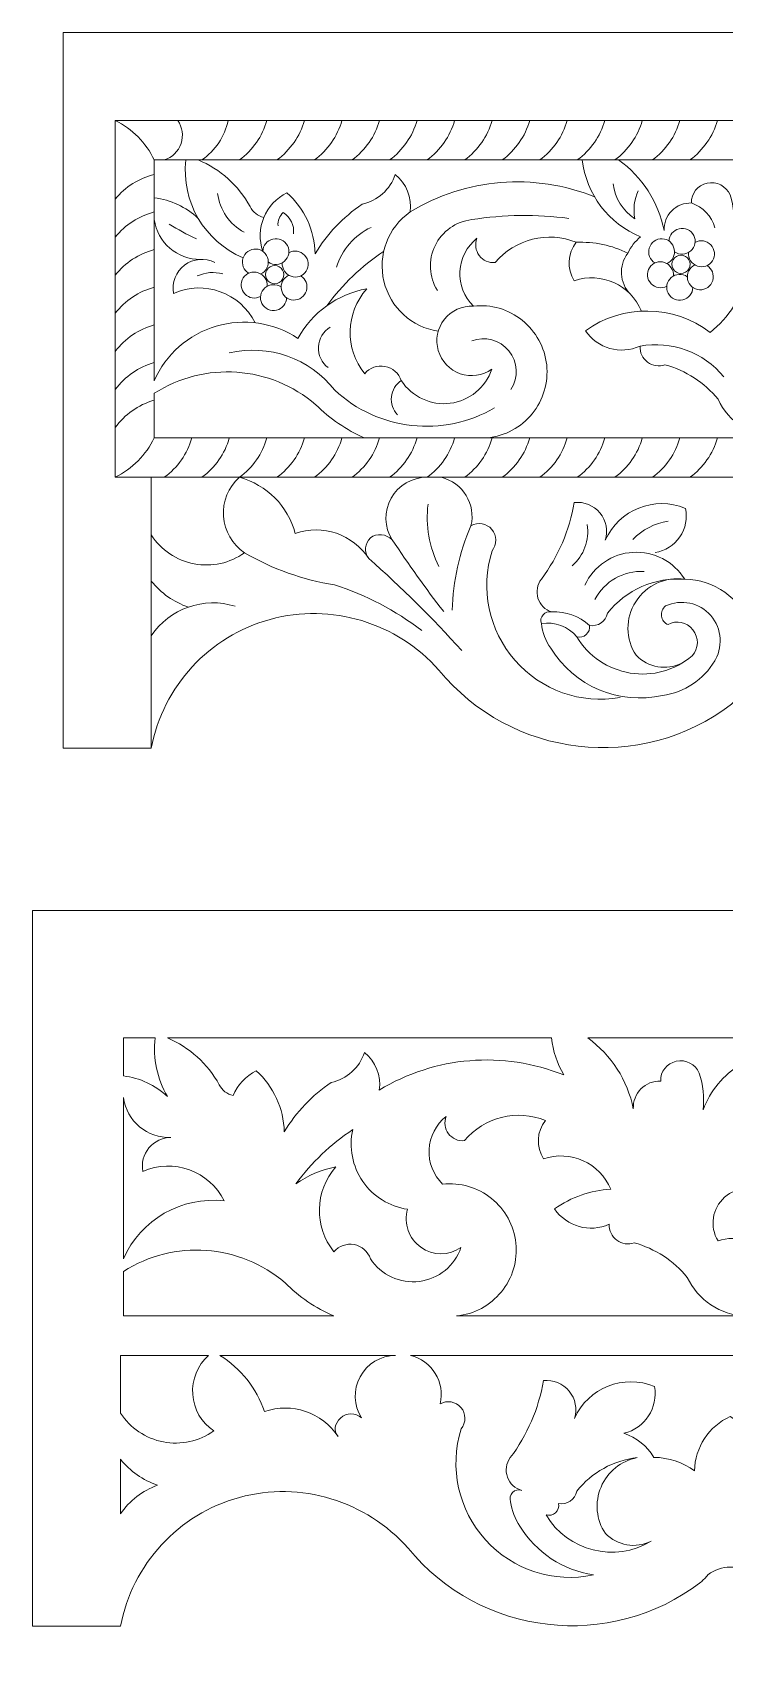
# Model space of a CAD drawing. Header units: millimetres. Extents: x 5491 to 5692, y 3893 to 3974.
# Drawn here: x 5490.7 to 5525.5, y 3892.7 to 3974.2 of the extents above; entities that cross this region are included whole.
import ezdxf

# ---------------------------------------------------------------- set-up
doc = ezdxf.new("R2010")
doc.units = ezdxf.units.MM
doc.header["$MEASUREMENT"] = 0
doc.layers.add('SITARA ALL', color=18, linetype='Continuous', true_color=0x000000)

msp = doc.modelspace()

# ---------------------------------------------------------------- linework, layer by layer
at = {"layer": 'SITARA ALL', "lineweight": 9}
for points, knots in [([(5665.958, 3946.409), (5665.514, 3947.365), (5664.58, 3947.998), (5663.528, 3948.057), (5662.476, 3948.116), (5661.484, 3947.601), (5660.937, 3946.701), (5659.452, 3946.671), (5658.137, 3945.735), (5657.622, 3944.342), (5657.107, 3942.949), (5657.475, 3941.402), (5658.583, 3940.413), (5663.159, 3936.932), (5669.662, 3937.687), (5673.307, 3942.133), (5675.402, 3944.528), (5678.677, 3945.522), (5681.75, 3944.696), (5684.822, 3943.869), (5687.165, 3941.323), (5687.776, 3938.201), (5687.776, 3938.201), (5692.208, 3938.201), (5692.208, 3938.201), (5692.208, 3938.201), (5692.208, 3974.22), (5692.208, 3974.22), (5692.208, 3974.22), (5592.217, 3974.22), (5592.217, 3974.22), (5592.217, 3974.22), (5492.227, 3974.22), (5492.227, 3974.22), (5492.227, 3974.22), (5492.227, 3938.201), (5492.227, 3938.201), (5492.227, 3938.201), (5496.658, 3938.201), (5496.658, 3938.201), (5497.253, 3941.326), (5499.574, 3943.842), (5502.642, 3944.684), (5505.71, 3945.527), (5509.019, 3944.517), (5511.127, 3942.133), (5514.777, 3937.691), (5521.279, 3936.927), (5525.851, 3940.413), (5526.951, 3941.411), (5527.328, 3942.98), (5526.802, 3944.369), (5526.276, 3945.758), (5524.983, 3946.683), (5523.498, 3946.701), (5522.946, 3947.599), (5521.945, 3948.119), (5520.893, 3948.056), (5519.842, 3947.993), (5518.916, 3947.367), (5518.476, 3946.409)], [0, 0, 0, 0, 0.047619, 0.047619, 0.047619, 0.095238, 0.095238, 0.095238, 0.142857, 0.142857, 0.142857, 0.190476, 0.190476, 0.190476, 0.238095, 0.238095, 0.238095, 0.285714, 0.285714, 0.285714, 0.333333, 0.333333, 0.333333, 0.380952, 0.380952, 0.380952, 0.428571, 0.428571, 0.428571, 0.47619, 0.47619, 0.47619, 0.52381, 0.52381, 0.52381, 0.571429, 0.571429, 0.571429, 0.619048, 0.619048, 0.619048, 0.666667, 0.666667, 0.666667, 0.714286, 0.714286, 0.714286, 0.761905, 0.761905, 0.761905, 0.809524, 0.809524, 0.809524, 0.857143, 0.857143, 0.857143, 0.904762, 0.904762, 0.904762, 1, 1, 1, 1]), ([(5592.217, 3969.788), (5592.217, 3969.788), (5494.845, 3969.788), (5494.845, 3969.788), (5494.845, 3969.788), (5592.217, 3969.788), (5592.217, 3969.788), (5592.217, 3969.788), (5689.589, 3969.788), (5689.589, 3969.788), (5688.732, 3969.363), (5688.042, 3968.666), (5687.627, 3967.805), (5687.627, 3967.805), (5645.843, 3967.805), (5645.843, 3967.805)], [0, 0, 0, 0, 0.166667, 0.166667, 0.166667, 0.333333, 0.333333, 0.333333, 0.5, 0.5, 0.5, 0.666667, 0.666667, 0.666667, 1, 1, 1, 1]), ([(5592.217, 3953.816), (5592.217, 3953.816), (5592.217, 3951.832), (5592.217, 3951.832), (5592.217, 3951.832), (5494.845, 3951.832), (5494.845, 3951.832), (5494.845, 3951.832), (5494.845, 3969.788), (5494.845, 3969.788), (5495.701, 3969.364), (5496.392, 3968.665), (5496.807, 3967.805), (5496.807, 3967.805), (5538.591, 3967.805), (5538.591, 3967.805)], [0, 0, 0, 0, 0.166667, 0.166667, 0.166667, 0.333333, 0.333333, 0.333333, 0.5, 0.5, 0.5, 0.666667, 0.666667, 0.666667, 1, 1, 1, 1]), ([(5497.314, 3967.805), (5497.71, 3967.929), (5498.022, 3968.234), (5498.155, 3968.627), (5498.288, 3969.019), (5498.227, 3969.449), (5497.989, 3969.788)], [0, 0, 0, 0, 0.333333, 0.333333, 0.333333, 1, 1, 1, 1]), ([(5496.807, 3967.805), (5496.807, 3967.805), (5496.807, 3956.691), (5496.807, 3956.691), (5497.39, 3958.021), (5498.53, 3959.026), (5499.922, 3959.438), (5501.314, 3959.85), (5502.825, 3959.623), (5504.037, 3958.824), (5504.754, 3960.134), (5506.026, 3961.05), (5507.496, 3961.314), (5506.426, 3960.105), (5506.382, 3958.304), (5507.394, 3957.046), (5507.644, 3957.343), (5508.035, 3957.483), (5508.416, 3957.411), (5508.798, 3957.338), (5509.112, 3957.062), (5509.236, 3956.695), (5508.959, 3956.51), (5508.777, 3956.211), (5508.741, 3955.88), (5508.704, 3955.548), (5508.815, 3955.219), (5509.045, 3954.977)], [0, 0, 0, 0, 0.1, 0.1, 0.1, 0.2, 0.2, 0.2, 0.3, 0.3, 0.3, 0.4, 0.4, 0.4, 0.5, 0.5, 0.5, 0.6, 0.6, 0.6, 0.7, 0.7, 0.7, 0.8, 0.8, 0.8, 1, 1, 1, 1]), ([(5499.018, 3967.805), (5500.129, 3967.341), (5501.049, 3966.511), (5501.627, 3965.455), (5501.767, 3965.179), (5502.021, 3964.978), (5502.322, 3964.904)], [0, 0, 0, 0, 0.333333, 0.333333, 0.333333, 1, 1, 1, 1]), ([(5518.34, 3967.805), (5518.542, 3966.073), (5519.666, 3964.589), (5521.278, 3963.927), (5521.001, 3963.709), (5520.781, 3963.428), (5520.636, 3963.107), (5520.155, 3962.484), (5520.209, 3961.602), (5520.765, 3961.044)], [0, 0, 0, 0, 0.25, 0.25, 0.25, 0.5, 0.5, 0.5, 1, 1, 1, 1]), ([(5528.993, 3967.805), (5529.601, 3966.76), (5529.686, 3965.491), (5529.223, 3964.375), (5528.76, 3963.259), (5527.794, 3962.421), (5526.625, 3962.114), (5526.38, 3960.929), (5525.723, 3959.869), (5524.772, 3959.123), (5522.924, 3960.526), (5520.379, 3960.56), (5518.496, 3959.203), (5519.107, 3958.316), (5520.262, 3957.99), (5521.246, 3958.429), (5521.232, 3958.115), (5521.375, 3957.814), (5521.627, 3957.627), (5521.88, 3957.441), (5522.206, 3957.391), (5522.502, 3957.496), (5523.551, 3957.208), (5524.485, 3956.601), (5525.175, 3955.759), (5525.708, 3954.611), (5526.84, 3953.86), (5528.105, 3953.816)], [0, 0, 0, 0, 0.1, 0.1, 0.1, 0.2, 0.2, 0.2, 0.3, 0.3, 0.3, 0.4, 0.4, 0.4, 0.5, 0.5, 0.5, 0.6, 0.6, 0.6, 0.7, 0.7, 0.7, 0.8, 0.8, 0.8, 1, 1, 1, 1]), ([(5525.97, 3964.194), (5526.037, 3964.817), (5525.972, 3965.446), (5525.777, 3966.042), (5525.585, 3966.492), (5525.099, 3966.739), (5524.622, 3966.63), (5524.145, 3966.521), (5523.814, 3966.124), (5523.836, 3965.636), (5523.464, 3965.649), (5523.104, 3965.506), (5522.843, 3965.241), (5522.582, 3964.977), (5522.443, 3964.617), (5522.46, 3964.246), (5522.169, 3965.677), (5521.353, 3966.946), (5520.172, 3967.805)], [0, 0, 0, 0, 0.142857, 0.142857, 0.142857, 0.285714, 0.285714, 0.285714, 0.428571, 0.428571, 0.428571, 0.571429, 0.571429, 0.571429, 0.714286, 0.714286, 0.714286, 1, 1, 1, 1]), ([(5502.55, 3962.657), (5502.798, 3962.485), (5503.132, 3962.505), (5503.358, 3962.705), (5503.585, 3962.904), (5503.651, 3963.221), (5503.511, 3963.489), (5503.371, 3963.756), (5503.067, 3963.894), (5502.773, 3963.822), (5502.48, 3963.75), (5502.274, 3963.5), (5502.274, 3963.198), (5501.876, 3964.347), (5502.396, 3965.613), (5503.485, 3966.153), (5504.359, 3965.367), (5504.871, 3964.256), (5504.901, 3963.081), (5505.499, 3964.071), (5506.305, 3964.92), (5507.261, 3965.57), (5508.046, 3965.741), (5508.681, 3966.313), (5508.933, 3967.076), (5509.492, 3966.617), (5509.775, 3965.901), (5509.68, 3965.184), (5508.568, 3964.4), (5508.047, 3963.017), (5508.365, 3961.693), (5508.683, 3960.37), (5509.75, 3959.379), (5511.097, 3959.186)], [0, 0, 0, 0, 0.083333, 0.083333, 0.083333, 0.166667, 0.166667, 0.166667, 0.25, 0.25, 0.25, 0.333333, 0.333333, 0.333333, 0.416667, 0.416667, 0.416667, 0.5, 0.5, 0.5, 0.583333, 0.583333, 0.583333, 0.666667, 0.666667, 0.666667, 0.75, 0.75, 0.75, 0.833333, 0.833333, 0.833333, 1, 1, 1, 1]), ([(5519.902, 3966.606), (5519.974, 3965.884), (5520.373, 3965.235), (5520.984, 3964.845), (5520.895, 3965.316), (5520.954, 3965.803), (5521.153, 3966.24)], [0, 0, 0, 0, 0.333333, 0.333333, 0.333333, 1, 1, 1, 1]), ([(5503.814, 3964.083), (5503.863, 3964.508), (5503.664, 3964.923), (5503.301, 3965.149), (5503.11, 3964.987), (5503.01, 3964.742), (5503.034, 3964.493)], [0, 0, 0, 0, 0.333333, 0.333333, 0.333333, 1, 1, 1, 1]), ([(5517.667, 3964.861), (5516.044, 3965.074), (5514.398, 3965.053), (5512.781, 3964.798), (5511.981, 3964.705), (5511.284, 3964.209), (5510.935, 3963.484), (5510.586, 3962.758), (5510.63, 3961.91), (5511.058, 3961.228)], [0, 0, 0, 0, 0.25, 0.25, 0.25, 0.5, 0.5, 0.5, 1, 1, 1, 1]), ([(5518.041, 3963.656), (5516.603, 3964.236), (5514.958, 3963.826), (5513.962, 3962.638), (5513.652, 3962.606), (5513.347, 3962.739), (5513.159, 3962.988), (5512.971, 3963.238), (5512.929, 3963.57), (5513.045, 3963.86), (5512.533, 3963.453), (5512.22, 3962.845), (5512.187, 3962.192), (5512.153, 3961.539), (5512.399, 3960.905), (5512.866, 3960.447)], [0, 0, 0, 0, 0.166667, 0.166667, 0.166667, 0.333333, 0.333333, 0.333333, 0.5, 0.5, 0.5, 0.666667, 0.666667, 0.666667, 1, 1, 1, 1]), ([(5522.988, 3963.175), (5523.237, 3963.003), (5523.57, 3963.023), (5523.797, 3963.223), (5524.023, 3963.423), (5524.09, 3963.739), (5523.95, 3964.007), (5523.81, 3964.275), (5523.505, 3964.412), (5523.212, 3964.34), (5522.918, 3964.268), (5522.712, 3964.018), (5522.712, 3963.716)], [0, 0, 0, 0, 0.2, 0.2, 0.2, 0.4, 0.4, 0.4, 0.6, 0.6, 0.6, 1, 1, 1, 1]), ([(5502.168, 3962.069), (5502.442, 3962.198), (5502.592, 3962.497), (5502.532, 3962.793), (5502.472, 3963.089), (5502.231, 3963.305), (5501.929, 3963.318), (5501.627, 3963.33), (5501.356, 3963.135), (5501.272, 3962.845), (5501.187, 3962.555), (5501.301, 3962.252), (5501.562, 3962.101)], [0, 0, 0, 0, 0.2, 0.2, 0.2, 0.4, 0.4, 0.4, 0.6, 0.6, 0.6, 1, 1, 1, 1]), ([(5503.25, 3962.621), (5503.225, 3962.32), (5503.408, 3962.041), (5503.695, 3961.945), (5503.981, 3961.849), (5504.289, 3961.949), (5504.45, 3962.204), (5504.612, 3962.459), (5504.579, 3962.792), (5504.37, 3963.01), (5504.161, 3963.228), (5503.842, 3963.281), (5503.58, 3963.131)], [0, 0, 0, 0, 0.2, 0.2, 0.2, 0.4, 0.4, 0.4, 0.6, 0.6, 0.6, 1, 1, 1, 1]), ([(5521.321, 3960.192), (5520.776, 3961.518), (5519.294, 3962.19), (5517.939, 3961.722), (5517.558, 3962.322), (5517.599, 3963.099), (5518.041, 3963.656), (5518.939, 3963.698), (5519.832, 3963.509), (5520.636, 3963.107)], [0, 0, 0, 0, 0.25, 0.25, 0.25, 0.5, 0.5, 0.5, 1, 1, 1, 1]), ([(5522.607, 3962.588), (5522.88, 3962.716), (5523.03, 3963.015), (5522.97, 3963.311), (5522.91, 3963.607), (5522.669, 3963.823), (5522.368, 3963.836), (5522.066, 3963.848), (5521.795, 3963.653), (5521.71, 3963.363), (5521.626, 3963.073), (5521.739, 3962.77), (5522.001, 3962.619)], [0, 0, 0, 0, 0.2, 0.2, 0.2, 0.4, 0.4, 0.4, 0.6, 0.6, 0.6, 1, 1, 1, 1]), ([(5523.688, 3963.139), (5523.663, 3962.838), (5523.847, 3962.559), (5524.133, 3962.463), (5524.42, 3962.367), (5524.727, 3962.467), (5524.889, 3962.722), (5525.051, 3962.977), (5525.017, 3963.31), (5524.808, 3963.528), (5524.599, 3963.746), (5524.28, 3963.8), (5524.019, 3963.649)], [0, 0, 0, 0, 0.2, 0.2, 0.2, 0.4, 0.4, 0.4, 0.6, 0.6, 0.6, 1, 1, 1, 1]), ([(5501.879, 3959.608), (5501.128, 3961.119), (5499.324, 3961.773), (5497.781, 3961.089), (5497.68, 3961.63), (5497.894, 3962.181), (5498.334, 3962.511), (5498.773, 3962.841), (5499.369, 3962.89), (5499.86, 3962.643)], [0, 0, 0, 0, 0.25, 0.25, 0.25, 0.5, 0.5, 0.5, 1, 1, 1, 1]), ([(5503.328, 3962.033), (5503.328, 3962.197), (5503.24, 3962.349), (5503.098, 3962.431), (5502.956, 3962.513), (5502.781, 3962.513), (5502.639, 3962.431), (5502.497, 3962.349), (5502.409, 3962.197), (5502.409, 3962.033), (5502.409, 3961.869), (5502.497, 3961.718), (5502.639, 3961.635), (5502.781, 3961.553), (5502.956, 3961.553), (5503.098, 3961.635), (5503.24, 3961.718), (5503.328, 3961.869), (5503.328, 3962.033)], [0, 0, 0, 0, 0.166667, 0.166667, 0.166667, 0.333333, 0.333333, 0.333333, 0.5, 0.5, 0.5, 0.666667, 0.666667, 0.666667, 0.833333, 0.833333, 0.833333, 1, 1, 1, 1]), ([(5522.926, 3961.963), (5522.951, 3962.264), (5522.767, 3962.544), (5522.48, 3962.64), (5522.194, 3962.736), (5521.886, 3962.635), (5521.725, 3962.38), (5521.563, 3962.125), (5521.596, 3961.793), (5521.805, 3961.575), (5522.014, 3961.357), (5522.334, 3961.303), (5522.595, 3961.454)], [0, 0, 0, 0, 0.2, 0.2, 0.2, 0.4, 0.4, 0.4, 0.6, 0.6, 0.6, 1, 1, 1, 1]), ([(5523.766, 3962.551), (5523.766, 3962.715), (5523.679, 3962.867), (5523.536, 3962.949), (5523.394, 3963.031), (5523.219, 3963.031), (5523.077, 3962.949), (5522.935, 3962.867), (5522.848, 3962.715), (5522.848, 3962.551), (5522.848, 3962.387), (5522.935, 3962.236), (5523.077, 3962.153), (5523.219, 3962.071), (5523.394, 3962.071), (5523.536, 3962.153), (5523.679, 3962.236), (5523.766, 3962.387), (5523.766, 3962.551)], [0, 0, 0, 0, 0.166667, 0.166667, 0.166667, 0.333333, 0.333333, 0.333333, 0.5, 0.5, 0.5, 0.666667, 0.666667, 0.666667, 0.833333, 0.833333, 0.833333, 1, 1, 1, 1]), ([(5524.007, 3962.515), (5523.733, 3962.386), (5523.584, 3962.087), (5523.643, 3961.791), (5523.703, 3961.495), (5523.944, 3961.279), (5524.246, 3961.267), (5524.548, 3961.254), (5524.819, 3961.449), (5524.903, 3961.739), (5524.988, 3962.029), (5524.875, 3962.333), (5524.613, 3962.484)], [0, 0, 0, 0, 0.2, 0.2, 0.2, 0.4, 0.4, 0.4, 0.6, 0.6, 0.6, 1, 1, 1, 1]), ([(5502.487, 3961.445), (5502.512, 3961.746), (5502.328, 3962.025), (5502.042, 3962.122), (5501.756, 3962.218), (5501.448, 3962.117), (5501.286, 3961.862), (5501.124, 3961.607), (5501.158, 3961.275), (5501.367, 3961.057), (5501.576, 3960.839), (5501.895, 3960.785), (5502.157, 3960.936)], [0, 0, 0, 0, 0.2, 0.2, 0.2, 0.4, 0.4, 0.4, 0.6, 0.6, 0.6, 1, 1, 1, 1]), ([(5503.568, 3961.997), (5503.295, 3961.868), (5503.145, 3961.569), (5503.205, 3961.273), (5503.265, 3960.977), (5503.506, 3960.761), (5503.807, 3960.749), (5504.109, 3960.736), (5504.381, 3960.931), (5504.465, 3961.221), (5504.549, 3961.511), (5504.436, 3961.814), (5504.174, 3961.966)], [0, 0, 0, 0, 0.2, 0.2, 0.2, 0.4, 0.4, 0.4, 0.6, 0.6, 0.6, 1, 1, 1, 1]), ([(5523.625, 3961.927), (5523.377, 3962.099), (5523.044, 3962.08), (5522.817, 3961.88), (5522.591, 3961.68), (5522.524, 3961.363), (5522.664, 3961.096), (5522.804, 3960.828), (5523.108, 3960.69), (5523.402, 3960.763), (5523.695, 3960.835), (5523.901, 3961.084), (5523.901, 3961.386)], [0, 0, 0, 0, 0.2, 0.2, 0.2, 0.4, 0.4, 0.4, 0.6, 0.6, 0.6, 1, 1, 1, 1]), ([(5503.187, 3961.409), (5502.939, 3961.581), (5502.605, 3961.562), (5502.379, 3961.362), (5502.152, 3961.162), (5502.085, 3960.845), (5502.225, 3960.578), (5502.365, 3960.31), (5502.67, 3960.172), (5502.963, 3960.244), (5503.257, 3960.317), (5503.463, 3960.566), (5503.463, 3960.868)], [0, 0, 0, 0, 0.2, 0.2, 0.2, 0.4, 0.4, 0.4, 0.6, 0.6, 0.6, 1, 1, 1, 1]), ([(5513.567, 3953.816), (5514.451, 3953.905), (5515.262, 3954.343), (5515.822, 3955.032), (5516.382, 3955.721), (5516.645, 3956.601), (5516.551, 3957.484), (5516.457, 3958.367), (5516.015, 3959.176), (5515.322, 3959.732), (5514.63, 3960.288), (5513.749, 3960.546), (5512.866, 3960.447), (5512.3, 3960.475), (5511.756, 3960.227), (5511.405, 3959.782), (5511.054, 3959.337), (5510.939, 3958.754), (5511.097, 3958.21), (5511.256, 3957.665), (5511.668, 3957.232), (5512.203, 3957.045), (5512.738, 3956.859), (5513.327, 3956.94), (5513.79, 3957.267), (5513.477, 3956.345), (5512.665, 3955.681), (5511.699, 3955.557), (5510.733, 3955.433), (5509.773, 3955.881), (5509.236, 3956.695)], [0, 0, 0, 0, 0.090909, 0.090909, 0.090909, 0.181818, 0.181818, 0.181818, 0.272727, 0.272727, 0.272727, 0.363636, 0.363636, 0.363636, 0.454545, 0.454545, 0.454545, 0.545455, 0.545455, 0.545455, 0.636364, 0.636364, 0.636364, 0.727273, 0.727273, 0.727273, 0.818182, 0.818182, 0.818182, 1, 1, 1, 1]), ([(5505.66, 3959.385), (5505.308, 3959.174), (5505.086, 3958.801), (5505.067, 3958.392), (5505.048, 3957.982), (5505.232, 3957.592), (5505.563, 3957.35)], [0, 0, 0, 0, 0.333333, 0.333333, 0.333333, 1, 1, 1, 1]), ([(5500.582, 3958.093), (5502.563, 3958.555), (5504.634, 3957.822), (5505.886, 3956.219), (5508.08, 3954.178), (5511.348, 3953.815), (5513.933, 3955.329)], [0, 0, 0, 0, 0.333333, 0.333333, 0.333333, 1, 1, 1, 1]), ([(5514.754, 3956.249), (5515.143, 3956.852), (5515.099, 3957.638), (5514.645, 3958.194), (5514.191, 3958.751), (5513.449, 3958.958), (5512.779, 3958.698)], [0, 0, 0, 0, 0.333333, 0.333333, 0.333333, 1, 1, 1, 1]), ([(5548.634, 3953.816), (5548.634, 3953.816), (5513.567, 3953.816), (5513.567, 3953.816), (5513.567, 3953.816), (5496.807, 3953.816), (5496.807, 3953.816), (5496.807, 3953.816), (5496.807, 3956.058), (5496.807, 3956.058), (5499.345, 3957.684), (5502.652, 3957.449), (5504.938, 3955.486), (5505.641, 3954.777), (5506.473, 3954.211), (5507.39, 3953.816)], [0, 0, 0, 0, 0.166667, 0.166667, 0.166667, 0.333333, 0.333333, 0.333333, 0.5, 0.5, 0.5, 0.666667, 0.666667, 0.666667, 1, 1, 1, 1]), ([(5512.276, 3943.118), (5510.803, 3944.744), (5509.244, 3946.29), (5507.604, 3947.748), (5507.355, 3948.059), (5507.39, 3948.511), (5507.686, 3948.778), (5507.981, 3949.046), (5508.495, 3948.97), (5508.78, 3948.692), (5508.38, 3949.325), (5508.358, 3950.126), (5508.722, 3950.781), (5509.086, 3951.435), (5509.787, 3951.839), (5510.536, 3951.832), (5511.207, 3952.32), (5511.693, 3953.018), (5511.918, 3953.816)], [0, 0, 0, 0, 0.142857, 0.142857, 0.142857, 0.285714, 0.285714, 0.285714, 0.428571, 0.428571, 0.428571, 0.571429, 0.571429, 0.571429, 0.714286, 0.714286, 0.714286, 1, 1, 1, 1]), ([(5507.604, 3947.748), (5506.802, 3948.965), (5505.279, 3949.483), (5503.902, 3949.005), (5503.537, 3950.382), (5502.467, 3951.46), (5501.092, 3951.832), (5500.536, 3951.337), (5500.24, 3950.611), (5500.292, 3949.868), (5500.343, 3949.125), (5500.731, 3948.45), (5501.35, 3948.036)], [0, 0, 0, 0, 0.2, 0.2, 0.2, 0.4, 0.4, 0.4, 0.6, 0.6, 0.6, 1, 1, 1, 1]), ([(5511.248, 3951.832), (5512.333, 3951.568), (5513, 3950.476), (5512.743, 3949.389), (5513.089, 3949.588), (5513.528, 3949.514), (5513.79, 3949.213), (5514.052, 3948.912), (5514.046, 3948.445), (5513.801, 3948.13), (5513.199, 3946.219), (5513.637, 3944.133), (5514.956, 3942.625), (5516.276, 3941.117), (5518.266, 3940.403), (5520.24, 3940.746)], [0, 0, 0, 0, 0.166667, 0.166667, 0.166667, 0.333333, 0.333333, 0.333333, 0.5, 0.5, 0.5, 0.666667, 0.666667, 0.666667, 1, 1, 1, 1]), ([(5522.009, 3948.049), (5522.513, 3948.127), (5522.962, 3948.41), (5523.25, 3948.831), (5523.538, 3949.252), (5523.64, 3949.77), (5523.53, 3950.268), (5521.972, 3950.916), (5520.184, 3950.205), (5519.5, 3948.663), (5519.648, 3949.137), (5519.546, 3949.653), (5519.23, 3950.036), (5518.915, 3950.419), (5518.431, 3950.617), (5517.938, 3950.562), (5517.702, 3949.166), (5517.135, 3947.846), (5516.286, 3946.713), (5516.074, 3946.439), (5516.009, 3946.079), (5516.112, 3945.748), (5516.216, 3945.417), (5516.472, 3945.158), (5516.803, 3945.054), (5516.643, 3945.09), (5516.477, 3945.036), (5516.368, 3944.913), (5516.26, 3944.791), (5516.227, 3944.621), (5516.283, 3944.467), (5516.34, 3944.024), (5516.502, 3943.601), (5516.756, 3943.233), (5517.933, 3941.32), (5520.192, 3940.364), (5522.384, 3940.855), (5523.478, 3941.011), (5524.443, 3941.65), (5525.012, 3942.597)], [0, 0, 0, 0, 0.071429, 0.071429, 0.071429, 0.142857, 0.142857, 0.142857, 0.214286, 0.214286, 0.214286, 0.285714, 0.285714, 0.285714, 0.357143, 0.357143, 0.357143, 0.428571, 0.428571, 0.428571, 0.5, 0.5, 0.5, 0.571429, 0.571429, 0.571429, 0.642857, 0.642857, 0.642857, 0.714286, 0.714286, 0.714286, 0.785714, 0.785714, 0.785714, 0.857143, 0.857143, 0.857143, 1, 1, 1, 1]), ([(5510.264, 3944.123), (5508.944, 3945.134), (5507.461, 3945.911), (5505.879, 3946.42), (5504.282, 3946.671), (5502.746, 3947.219), (5501.35, 3948.036), (5500.617, 3947.51), (5499.7, 3947.308), (5498.814, 3947.477), (5497.928, 3947.646), (5497.147, 3948.175), (5496.658, 3948.933)], [0, 0, 0, 0, 0.2, 0.2, 0.2, 0.4, 0.4, 0.4, 0.6, 0.6, 0.6, 1, 1, 1, 1]), ([(5518.703, 3944.376), (5519.125, 3944.305), (5519.528, 3944.581), (5519.614, 3945.001), (5520.546, 3946.176), (5522.002, 3946.813), (5523.498, 3946.701), (5522.524, 3946.847), (5521.556, 3946.405), (5521.029, 3945.573), (5520.502, 3944.742), (5520.505, 3943.692), (5521.052, 3942.873), (5521.651, 3942.255), (5522.581, 3942.095), (5523.352, 3942.478)], [0, 0, 0, 0, 0.166667, 0.166667, 0.166667, 0.333333, 0.333333, 0.333333, 0.5, 0.5, 0.5, 0.666667, 0.666667, 0.666667, 1, 1, 1, 1]), ([(5516.803, 3945.054), (5517.502, 3945.101), (5518.19, 3944.855), (5518.703, 3944.376), (5518.731, 3944.206), (5518.672, 3944.033), (5518.544, 3943.917), (5518.416, 3943.801), (5518.236, 3943.758), (5518.07, 3943.803), (5518.653, 3942.832), (5519.634, 3942.166), (5520.752, 3941.983), (5521.87, 3941.8), (5523.007, 3942.114), (5523.869, 3942.849), (5524.205, 3943.217), (5524.22, 3943.776), (5523.905, 3944.162), (5523.591, 3944.548), (5523.086, 3944.671), (5522.658, 3944.417), (5522.479, 3944.492), (5522.352, 3944.657), (5522.325, 3944.849), (5522.298, 3945.042), (5522.376, 3945.236), (5522.528, 3945.358), (5523.313, 3945.721), (5524.243, 3945.522), (5524.81, 3944.87), (5525.378, 3944.217), (5525.43, 3943.244), (5524.963, 3942.517)], [0, 0, 0, 0, 0.083333, 0.083333, 0.083333, 0.166667, 0.166667, 0.166667, 0.25, 0.25, 0.25, 0.333333, 0.333333, 0.333333, 0.416667, 0.416667, 0.416667, 0.5, 0.5, 0.5, 0.583333, 0.583333, 0.583333, 0.666667, 0.666667, 0.666667, 0.75, 0.75, 0.75, 0.833333, 0.833333, 0.833333, 1, 1, 1, 1]), ([(5690.658, 3930.033), (5690.658, 3930.033), (5590.668, 3930.033), (5590.668, 3930.033), (5590.668, 3930.033), (5490.677, 3930.033), (5490.677, 3930.033), (5490.677, 3930.033), (5490.677, 3894.013), (5490.677, 3894.013), (5490.677, 3894.013), (5495.109, 3894.013), (5495.109, 3894.013), (5495.703, 3897.139), (5498.024, 3899.654), (5501.092, 3900.497), (5504.161, 3901.34), (5507.47, 3900.33), (5509.577, 3897.946), (5513.228, 3893.504), (5519.729, 3892.739), (5524.301, 3896.226), (5524.433, 3896.344), (5524.555, 3896.471), (5524.667, 3896.607), (5525.326, 3897.119), (5526.249, 3897.119), (5526.908, 3896.607), (5527.02, 3896.471), (5527.143, 3896.344), (5527.274, 3896.226), (5531.094, 3894.055), (5535.633, 3893.534), (5539.845, 3894.783), (5544.057, 3896.033), (5547.568, 3898.925), (5549.586, 3902.828), (5550.603, 3900.188), (5553.39, 3898.684), (5556.154, 3899.289), (5559.724, 3899.554), (5563.293, 3898.736), (5566.392, 3896.943), (5573.62, 3892.893), (5582.479, 3893.13), (5589.474, 3897.571), (5590.105, 3898.139), (5590.516, 3898.911), (5590.634, 3899.752), (5590.634, 3899.752), (5590.701, 3899.752), (5590.701, 3899.752), (5590.819, 3898.911), (5591.23, 3898.139), (5591.861, 3897.571), (5598.858, 3893.134), (5607.717, 3892.889), (5614.943, 3896.943), (5618.042, 3898.736), (5621.611, 3899.554), (5625.181, 3899.289), (5627.946, 3898.687), (5630.734, 3900.187), (5631.749, 3902.828), (5633.772, 3898.928), (5637.297, 3896.021), (5641.511, 3894.777), (5645.725, 3893.533), (5650.245, 3894.049), (5654.061, 3896.226), (5654.192, 3896.344), (5654.315, 3896.471), (5654.427, 3896.607), (5655.086, 3897.119), (5656.009, 3897.119), (5656.668, 3896.607), (5656.78, 3896.471), (5656.903, 3896.344), (5657.034, 3896.226), (5661.61, 3892.745), (5668.113, 3893.499), (5671.758, 3897.946), (5673.853, 3900.341), (5677.128, 3901.335), (5680.2, 3900.509), (5683.273, 3899.682), (5685.616, 3897.136), (5686.226, 3894.013), (5686.226, 3894.013), (5690.658, 3894.013), (5690.658, 3894.013), (5690.658, 3894.013), (5690.658, 3930.033), (5690.658, 3930.033)], [0, 0, 0, 0, 0.032258, 0.032258, 0.032258, 0.064516, 0.064516, 0.064516, 0.096774, 0.096774, 0.096774, 0.129032, 0.129032, 0.129032, 0.16129, 0.16129, 0.16129, 0.193548, 0.193548, 0.193548, 0.225806, 0.225806, 0.225806, 0.258065, 0.258065, 0.258065, 0.290323, 0.290323, 0.290323, 0.322581, 0.322581, 0.322581, 0.354839, 0.354839, 0.354839, 0.387097, 0.387097, 0.387097, 0.419355, 0.419355, 0.419355, 0.451613, 0.451613, 0.451613, 0.483871, 0.483871, 0.483871, 0.516129, 0.516129, 0.516129, 0.548387, 0.548387, 0.548387, 0.580645, 0.580645, 0.580645, 0.612903, 0.612903, 0.612903, 0.645161, 0.645161, 0.645161, 0.677419, 0.677419, 0.677419, 0.709677, 0.709677, 0.709677, 0.741935, 0.741935, 0.741935, 0.774194, 0.774194, 0.774194, 0.806452, 0.806452, 0.806452, 0.83871, 0.83871, 0.83871, 0.870968, 0.870968, 0.870968, 0.903226, 0.903226, 0.903226, 0.935484, 0.935484, 0.935484, 0.967742, 0.967742, 0.967742, 1, 1, 1, 1]), ([(5497.468, 3920.675), (5496.861, 3921.247), (5496.086, 3921.608), (5495.258, 3921.706), (5495.258, 3921.706), (5495.258, 3923.617), (5495.258, 3923.617), (5495.258, 3923.617), (5496.849, 3923.617), (5496.849, 3923.617), (5496.732, 3922.595), (5496.949, 3921.563), (5497.468, 3920.675)], [0, 0, 0, 0, 0.25, 0.25, 0.25, 0.5, 0.5, 0.5, 0.75, 0.75, 0.75, 1, 1, 1, 1]), ([(5517.409, 3921.76), (5514.367, 3922.982), (5510.931, 3922.7), (5508.131, 3920.997), (5508.225, 3921.714), (5507.943, 3922.429), (5507.384, 3922.889), (5507.132, 3922.126), (5506.496, 3921.553), (5505.712, 3921.382), (5504.755, 3920.732), (5503.95, 3919.884), (5503.351, 3918.894), (5503.321, 3920.069), (5502.81, 3921.18), (5501.936, 3921.966), (5501.409, 3921.705), (5500.995, 3921.261), (5500.772, 3920.717), (5500.472, 3920.79), (5500.218, 3920.991), (5500.077, 3921.267), (5499.5, 3922.325), (5498.58, 3923.153), (5497.468, 3923.617), (5497.468, 3923.617), (5516.791, 3923.617), (5516.791, 3923.617), (5516.867, 3922.962), (5517.077, 3922.33), (5517.409, 3921.76)], [0, 0, 0, 0, 0.1, 0.1, 0.1, 0.2, 0.2, 0.2, 0.3, 0.3, 0.3, 0.4, 0.4, 0.4, 0.5, 0.5, 0.5, 0.6, 0.6, 0.6, 0.7, 0.7, 0.7, 0.8, 0.8, 0.8, 0.9, 0.9, 0.9, 1, 1, 1, 1]), ([(5526.317, 3922.296), (5525.449, 3921.763), (5524.782, 3920.958), (5524.42, 3920.006), (5524.488, 3920.629), (5524.422, 3921.259), (5524.228, 3921.855), (5524.035, 3922.304), (5523.549, 3922.552), (5523.072, 3922.443), (5522.596, 3922.334), (5522.264, 3921.937), (5522.286, 3921.448), (5521.915, 3921.461), (5521.555, 3921.318), (5521.293, 3921.054), (5521.032, 3920.79), (5520.893, 3920.43), (5520.91, 3920.059), (5520.619, 3921.49), (5519.804, 3922.759), (5518.622, 3923.617), (5518.622, 3923.617), (5526.706, 3923.617), (5526.706, 3923.617), (5526.896, 3923.14), (5526.735, 3922.594), (5526.317, 3922.296)], [0, 0, 0, 0, 0.111111, 0.111111, 0.111111, 0.222222, 0.222222, 0.222222, 0.333333, 0.333333, 0.333333, 0.444444, 0.444444, 0.444444, 0.555556, 0.555556, 0.555556, 0.666667, 0.666667, 0.666667, 0.777778, 0.777778, 0.777778, 0.888889, 0.888889, 0.888889, 1, 1, 1, 1]), ([(5500.329, 3915.42), (5498.181, 3915.663), (5496.127, 3914.483), (5495.258, 3912.503), (5495.258, 3912.503), (5495.258, 3920.616), (5495.258, 3920.616), (5495.422, 3919.432), (5496.454, 3918.566), (5497.648, 3918.612), (5497.219, 3918.61), (5496.813, 3918.417), (5496.54, 3918.087), (5496.267, 3917.756), (5496.154, 3917.324), (5496.232, 3916.902), (5497.773, 3917.585), (5499.58, 3916.93), (5500.329, 3915.42)], [0, 0, 0, 0, 0.166667, 0.166667, 0.166667, 0.333333, 0.333333, 0.333333, 0.5, 0.5, 0.5, 0.666667, 0.666667, 0.666667, 0.833333, 0.833333, 0.833333, 1, 1, 1, 1]), ([(5526.555, 3909.629), (5526.555, 3909.629), (5512.017, 3909.629), (5512.017, 3909.629), (5512.901, 3909.718), (5513.713, 3910.155), (5514.273, 3910.845), (5514.833, 3911.534), (5515.095, 3912.414), (5515.001, 3913.297), (5514.907, 3914.18), (5514.465, 3914.989), (5513.773, 3915.545), (5513.081, 3916.101), (5512.199, 3916.359), (5511.317, 3916.26), (5510.85, 3916.717), (5510.602, 3917.353), (5510.636, 3918.005), (5510.669, 3918.657), (5510.984, 3919.266), (5511.495, 3919.673), (5511.379, 3919.382), (5511.423, 3919.052), (5511.611, 3918.802), (5511.799, 3918.552), (5512.102, 3918.419), (5512.413, 3918.451), (5513.407, 3919.638), (5515.055, 3920.048), (5516.491, 3919.469), (5516.049, 3918.911), (5516.008, 3918.135), (5516.389, 3917.534), (5517.743, 3918.002), (5519.227, 3917.329), (5519.772, 3916.004), (5518.754, 3915.954), (5517.773, 3915.611), (5516.947, 3915.016), (5517.558, 3914.129), (5518.713, 3913.803), (5519.697, 3914.241), (5519.682, 3913.928), (5519.825, 3913.627), (5520.078, 3913.44), (5520.33, 3913.253), (5520.657, 3913.203), (5520.953, 3913.309), (5522.002, 3913.021), (5522.936, 3912.414), (5523.625, 3911.572), (5524.159, 3910.424), (5525.29, 3909.673), (5526.555, 3909.629)], [0, 0, 0, 0, 0.055556, 0.055556, 0.055556, 0.111111, 0.111111, 0.111111, 0.166667, 0.166667, 0.166667, 0.222222, 0.222222, 0.222222, 0.277778, 0.277778, 0.277778, 0.333333, 0.333333, 0.333333, 0.388889, 0.388889, 0.388889, 0.444444, 0.444444, 0.444444, 0.5, 0.5, 0.5, 0.555556, 0.555556, 0.555556, 0.611111, 0.611111, 0.611111, 0.666667, 0.666667, 0.666667, 0.722222, 0.722222, 0.722222, 0.777778, 0.777778, 0.777778, 0.833333, 0.833333, 0.833333, 0.888889, 0.888889, 0.888889, 0.944444, 0.944444, 0.944444, 1, 1, 1, 1]), ([(5512.24, 3913.08), (5511.927, 3912.157), (5511.116, 3911.494), (5510.149, 3911.37), (5509.183, 3911.246), (5508.223, 3911.694), (5507.687, 3912.507), (5507.562, 3912.876), (5507.249, 3913.149), (5506.866, 3913.221), (5506.484, 3913.293), (5506.095, 3913.157), (5505.845, 3912.859), (5504.834, 3914.115), (5504.878, 3915.919), (5505.947, 3917.126), (5505.221, 3916.996), (5504.533, 3916.705), (5503.935, 3916.274), (5504.718, 3917.348), (5505.687, 3918.274), (5506.796, 3919.009), (5506.593, 3918.107), (5506.776, 3917.163), (5507.299, 3916.402), (5507.822, 3915.641), (5508.634, 3915.133), (5509.548, 3914.999), (5509.344, 3914.282), (5509.615, 3913.514), (5510.224, 3913.084), (5510.834, 3912.655), (5511.633, 3912.647), (5512.24, 3913.08)], [0, 0, 0, 0, 0.090909, 0.090909, 0.090909, 0.181818, 0.181818, 0.181818, 0.272727, 0.272727, 0.272727, 0.363636, 0.363636, 0.363636, 0.454545, 0.454545, 0.454545, 0.545455, 0.545455, 0.545455, 0.636364, 0.636364, 0.636364, 0.727273, 0.727273, 0.727273, 0.818182, 0.818182, 0.818182, 0.909091, 0.909091, 0.909091, 1, 1, 1, 1]), ([(5532.165, 3912.409), (5531.573, 3911.812), (5530.762, 3911.485), (5529.922, 3911.502), (5529.082, 3911.52), (5528.283, 3911.885), (5527.716, 3912.506), (5527.186, 3913.369), (5526.127, 3913.745), (5525.173, 3913.407), (5524.736, 3914.123), (5524.875, 3915.049), (5525.502, 3915.606), (5526.13, 3916.163), (5527.122, 3916.145), (5527.781, 3915.626), (5528.481, 3914.736), (5529.757, 3914.558), (5530.672, 3915.223), (5530.094, 3914.719), (5529.944, 3913.88), (5530.312, 3913.206), (5530.68, 3912.533), (5531.428, 3912.195), (5532.165, 3912.409)], [0, 0, 0, 0, 0.125, 0.125, 0.125, 0.25, 0.25, 0.25, 0.375, 0.375, 0.375, 0.5, 0.5, 0.5, 0.625, 0.625, 0.625, 0.75, 0.75, 0.75, 0.875, 0.875, 0.875, 1, 1, 1, 1]), ([(5505.84, 3909.629), (5505.84, 3909.629), (5495.258, 3909.629), (5495.258, 3909.629), (5495.258, 3909.629), (5495.258, 3911.871), (5495.258, 3911.871), (5497.795, 3913.496), (5501.102, 3913.262), (5503.388, 3911.298), (5504.092, 3910.59), (5504.924, 3910.023), (5505.84, 3909.629)], [0, 0, 0, 0, 0.25, 0.25, 0.25, 0.5, 0.5, 0.5, 0.75, 0.75, 0.75, 1, 1, 1, 1]), ([(5499.543, 3907.645), (5498.986, 3907.149), (5498.691, 3906.424), (5498.742, 3905.681), (5498.794, 3904.938), (5499.182, 3904.263), (5499.801, 3903.848), (5499.068, 3903.323), (5498.151, 3903.121), (5497.265, 3903.29), (5496.378, 3903.459), (5495.598, 3903.987), (5495.109, 3904.746), (5495.109, 3904.746), (5495.109, 3907.645), (5495.109, 3907.645), (5495.109, 3907.645), (5499.543, 3907.645), (5499.543, 3907.645)], [0, 0, 0, 0, 0.166667, 0.166667, 0.166667, 0.333333, 0.333333, 0.333333, 0.5, 0.5, 0.5, 0.666667, 0.666667, 0.666667, 0.833333, 0.833333, 0.833333, 1, 1, 1, 1]), ([(5508.944, 3907.645), (5508.201, 3907.636), (5507.521, 3907.226), (5507.167, 3906.573), (5506.812, 3905.92), (5506.834, 3905.133), (5507.231, 3904.505), (5506.932, 3904.776), (5506.474, 3904.769), (5506.185, 3904.488), (5505.895, 3904.206), (5505.791, 3903.867), (5506.055, 3903.561), (5505.252, 3904.778), (5503.729, 3905.295), (5502.353, 3904.817), (5501.955, 3905.99), (5501.164, 3906.989), (5500.114, 3907.645), (5500.114, 3907.645), (5508.944, 3907.645), (5508.944, 3907.645)], [0, 0, 0, 0, 0.142857, 0.142857, 0.142857, 0.285714, 0.285714, 0.285714, 0.428571, 0.428571, 0.428571, 0.571429, 0.571429, 0.571429, 0.714286, 0.714286, 0.714286, 0.857143, 0.857143, 0.857143, 1, 1, 1, 1]), ([(5541.877, 3907.645), (5541.877, 3907.645), (5509.698, 3907.645), (5509.698, 3907.645), (5510.783, 3907.381), (5511.451, 3906.288), (5511.193, 3905.202), (5511.54, 3905.401), (5511.978, 3905.327), (5512.24, 3905.026), (5512.502, 3904.725), (5512.497, 3904.258), (5512.252, 3903.942), (5511.638, 3901.995), (5512.106, 3899.868), (5513.48, 3898.357), (5514.854, 3896.846), (5516.906, 3896.174), (5518.903, 3896.6), (5517.371, 3896.83), (5516.018, 3897.726), (5515.206, 3899.045), (5514.953, 3899.413), (5514.791, 3899.836), (5514.733, 3900.279), (5514.674, 3900.442), (5514.714, 3900.623), (5514.835, 3900.746), (5514.957, 3900.868), (5515.14, 3900.909), (5515.303, 3900.852), (5514.965, 3900.941), (5514.692, 3901.19), (5514.575, 3901.519), (5514.457, 3901.848), (5514.511, 3902.216), (5514.716, 3902.499), (5515.577, 3903.638), (5516.15, 3904.967), (5516.389, 3906.375), (5516.881, 3906.43), (5517.368, 3906.232), (5517.683, 3905.85), (5517.998, 3905.468), (5518.098, 3904.949), (5517.95, 3904.476), (5518.634, 3906.016), (5520.425, 3906.728), (5521.981, 3906.081), (5522.166, 3905.012), (5521.488, 3903.981), (5520.434, 3903.726), (5521.064, 3903.511), (5521.6, 3903.082), (5521.948, 3902.514), (5522.682, 3902.502), (5523.395, 3902.266), (5523.991, 3901.838), (5524.008, 3903.02), (5524.709, 3904.086), (5525.788, 3904.569), (5526.749, 3903.934), (5527.364, 3902.888), (5527.452, 3901.739), (5528.072, 3902.229), (5528.837, 3902.501), (5529.627, 3902.514), (5529.98, 3903.091), (5530.528, 3903.525), (5531.171, 3903.736), (5530.1, 3903.964), (5529.403, 3905.003), (5529.595, 3906.081), (5531.15, 3906.73), (5532.94, 3906.015), (5533.625, 3904.476), (5533.476, 3904.948), (5533.576, 3905.464), (5533.89, 3905.847), (5534.204, 3906.23), (5534.694, 3906.428), (5535.187, 3906.375), (5535.425, 3904.967), (5535.998, 3903.638), (5536.859, 3902.499), (5537.065, 3902.217), (5537.118, 3901.851), (5537.001, 3901.522), (5536.885, 3901.193), (5536.61, 3900.942), (5536.272, 3900.852), (5536.435, 3900.91), (5536.616, 3900.869), (5536.738, 3900.748), (5536.86, 3900.626), (5536.9, 3900.442), (5536.842, 3900.279), (5536.785, 3899.836), (5536.622, 3899.413), (5536.369, 3899.045), (5535.557, 3897.726), (5534.204, 3896.831), (5532.672, 3896.6), (5534.671, 3896.181), (5536.742, 3896.856), (5538.11, 3898.372), (5539.478, 3899.888), (5539.944, 3901.997), (5539.324, 3903.942), (5539.068, 3904.249), (5539.065, 3904.694), (5539.317, 3905.004), (5539.568, 3905.314), (5540.029, 3905.389), (5540.382, 3905.202), (5540.123, 3906.288), (5540.792, 3907.38), (5541.877, 3907.645)], [0, 0, 0, 0, 0.025641, 0.025641, 0.025641, 0.051282, 0.051282, 0.051282, 0.076923, 0.076923, 0.076923, 0.102564, 0.102564, 0.102564, 0.128205, 0.128205, 0.128205, 0.153846, 0.153846, 0.153846, 0.179487, 0.179487, 0.179487, 0.205128, 0.205128, 0.205128, 0.230769, 0.230769, 0.230769, 0.25641, 0.25641, 0.25641, 0.282051, 0.282051, 0.282051, 0.307692, 0.307692, 0.307692, 0.333333, 0.333333, 0.333333, 0.358974, 0.358974, 0.358974, 0.384615, 0.384615, 0.384615, 0.410256, 0.410256, 0.410256, 0.435897, 0.435897, 0.435897, 0.461538, 0.461538, 0.461538, 0.487179, 0.487179, 0.487179, 0.512821, 0.512821, 0.512821, 0.538462, 0.538462, 0.538462, 0.564103, 0.564103, 0.564103, 0.589744, 0.589744, 0.589744, 0.615385, 0.615385, 0.615385, 0.641026, 0.641026, 0.641026, 0.666667, 0.666667, 0.666667, 0.692308, 0.692308, 0.692308, 0.717949, 0.717949, 0.717949, 0.74359, 0.74359, 0.74359, 0.769231, 0.769231, 0.769231, 0.794872, 0.794872, 0.794872, 0.820513, 0.820513, 0.820513, 0.846154, 0.846154, 0.846154, 0.871795, 0.871795, 0.871795, 0.897436, 0.897436, 0.897436, 0.923077, 0.923077, 0.923077, 0.948718, 0.948718, 0.948718, 0.974359, 0.974359, 0.974359, 1, 1, 1, 1]), ([(5496.976, 3901.113), (5496.215, 3900.846), (5495.56, 3900.341), (5495.109, 3899.672), (5495.109, 3899.672), (5495.109, 3902.423), (5495.109, 3902.423), (5495.594, 3901.817), (5496.241, 3901.363), (5496.976, 3901.113)], [0, 0, 0, 0, 0.333333, 0.333333, 0.333333, 0.666667, 0.666667, 0.666667, 1, 1, 1, 1]), ([(5521.11, 3902.499), (5520.292, 3902.342), (5519.607, 3901.787), (5519.284, 3901.019), (5518.962, 3900.252), (5519.041, 3899.379), (5519.502, 3898.686), (5520.102, 3898.068), (5521.031, 3897.908), (5521.802, 3898.291), (5519.98, 3897.198), (5517.614, 3897.794), (5516.52, 3899.616), (5516.687, 3899.571), (5516.866, 3899.614), (5516.994, 3899.73), (5517.122, 3899.847), (5517.182, 3900.019), (5517.153, 3900.189), (5517.576, 3900.118), (5517.979, 3900.394), (5518.065, 3900.814), (5518.815, 3901.759), (5519.911, 3902.365), (5521.11, 3902.499)], [0, 0, 0, 0, 0.125, 0.125, 0.125, 0.25, 0.25, 0.25, 0.375, 0.375, 0.375, 0.5, 0.5, 0.5, 0.625, 0.625, 0.625, 0.75, 0.75, 0.75, 0.875, 0.875, 0.875, 1, 1, 1, 1])]:
    msp.add_open_spline(points, degree=3, knots=knots, dxfattribs=at)
for points in [[(5499.203, 3967.805), (5499.881, 3968.272), (5500.354, 3968.982), (5500.524, 3969.788)], [(5501.092, 3967.805), (5501.762, 3968.292), (5502.249, 3968.99), (5502.474, 3969.788)], [(5502.981, 3967.805), (5503.651, 3968.292), (5504.138, 3968.99), (5504.363, 3969.788)], [(5504.87, 3967.805), (5505.54, 3968.292), (5506.027, 3968.99), (5506.252, 3969.788)], [(5506.759, 3967.805), (5507.429, 3968.292), (5507.916, 3968.99), (5508.141, 3969.788)], [(5508.647, 3967.805), (5509.318, 3968.292), (5509.804, 3968.99), (5510.029, 3969.788)], [(5510.536, 3967.805), (5511.207, 3968.292), (5511.693, 3968.99), (5511.918, 3969.788)], [(5512.425, 3967.805), (5513.095, 3968.292), (5513.582, 3968.99), (5513.807, 3969.788)], [(5514.314, 3967.805), (5514.984, 3968.292), (5515.471, 3968.99), (5515.696, 3969.788)], [(5516.203, 3967.805), (5516.873, 3968.292), (5517.36, 3968.99), (5517.585, 3969.788)], [(5518.092, 3967.805), (5518.762, 3968.292), (5519.249, 3968.99), (5519.474, 3969.788)], [(5519.981, 3967.805), (5520.651, 3968.292), (5521.137, 3968.99), (5521.363, 3969.788)], [(5521.869, 3967.805), (5522.54, 3968.292), (5523.026, 3968.99), (5523.251, 3969.788)], [(5523.758, 3967.805), (5524.429, 3968.292), (5524.915, 3968.99), (5525.14, 3969.788)], [(5498.398, 3967.805), (5498.16, 3965.704), (5499.329, 3963.699), (5501.276, 3962.877)], [(5496.807, 3967.076), (5496.036, 3966.882), (5495.348, 3966.445), (5494.845, 3965.828)], [(5518.958, 3965.948), (5515.917, 3967.169), (5512.48, 3966.887), (5509.68, 3965.184)], [(5499.018, 3964.862), (5498.41, 3965.434), (5497.636, 3965.795), (5496.807, 3965.893)], [(5499.992, 3966.115), (5500.103, 3965.288), (5500.599, 3964.564), (5501.33, 3964.161)], [(5496.807, 3965.182), (5496.033, 3964.983), (5495.345, 3964.538), (5494.845, 3963.914)], [(5525.013, 3964.391), (5524.847, 3964.973), (5524.408, 3965.438), (5523.836, 3965.636)], [(5496.807, 3964.803), (5496.968, 3963.642), (5497.965, 3962.783), (5499.137, 3962.798)], [(5497.552, 3964.577), (5497.994, 3964.298), (5498.456, 3964.05), (5498.933, 3963.836)], [(5507.715, 3964.409), (5506.878, 3964.012), (5506.246, 3963.285), (5505.971, 3962.401)], [(5496.807, 3963.288), (5496.031, 3963.083), (5495.342, 3962.632), (5494.845, 3962)], [(5508.345, 3963.196), (5507.237, 3962.461), (5506.268, 3961.536), (5505.484, 3960.461)], [(5500.251, 3962.067), (5499.826, 3962.185), (5499.374, 3962.149), (5498.974, 3961.964)], [(5496.807, 3961.394), (5496.028, 3961.184), (5495.339, 3960.724), (5494.845, 3960.086)], [(5496.807, 3959.5), (5496.025, 3959.284), (5495.335, 3958.817), (5494.845, 3958.17)], [(5525.464, 3956.885), (5524.447, 3958.133), (5522.829, 3958.726), (5521.246, 3958.429)], [(5496.807, 3957.605), (5496.022, 3957.384), (5495.332, 3956.909), (5494.845, 3956.255)], [(5496.787, 3955.705), (5496.007, 3955.475), (5495.324, 3954.995), (5494.845, 3954.338)], [(5494.845, 3951.832), (5495.702, 3952.257), (5496.392, 3952.955), (5496.807, 3953.816)], [(5497.314, 3951.832), (5497.985, 3952.32), (5498.471, 3953.018), (5498.696, 3953.816)], [(5499.203, 3951.832), (5499.873, 3952.32), (5500.36, 3953.018), (5500.585, 3953.816)], [(5501.092, 3951.832), (5501.762, 3952.32), (5502.249, 3953.018), (5502.474, 3953.816)], [(5502.981, 3951.832), (5503.651, 3952.32), (5504.138, 3953.018), (5504.363, 3953.816)], [(5504.87, 3951.832), (5505.54, 3952.32), (5506.027, 3953.018), (5506.252, 3953.816)], [(5506.759, 3951.832), (5507.429, 3952.32), (5507.916, 3953.018), (5508.141, 3953.816)], [(5508.647, 3951.832), (5509.318, 3952.32), (5509.804, 3953.018), (5510.029, 3953.816)], [(5512.425, 3951.832), (5513.095, 3952.32), (5513.582, 3953.018), (5513.807, 3953.816)], [(5514.314, 3951.832), (5514.984, 3952.32), (5515.471, 3953.018), (5515.696, 3953.816)], [(5516.203, 3951.832), (5516.873, 3952.32), (5517.36, 3953.018), (5517.585, 3953.816)], [(5518.092, 3951.832), (5518.762, 3952.32), (5519.249, 3953.018), (5519.474, 3953.816)], [(5519.981, 3951.832), (5520.651, 3952.32), (5521.137, 3953.018), (5521.363, 3953.816)], [(5521.869, 3951.832), (5522.54, 3952.32), (5523.026, 3953.018), (5523.251, 3953.816)], [(5523.758, 3951.832), (5524.429, 3952.32), (5524.915, 3953.018), (5525.14, 3953.816)], [(5496.658, 3938.201), (5496.658, 3938.201), (5496.658, 3951.832), (5496.658, 3951.832)], [(5510.584, 3950.482), (5510.449, 3949.407), (5510.637, 3948.316), (5511.125, 3947.348)], [(5512.743, 3949.389), (5512.153, 3948.047), (5511.832, 3946.604), (5511.797, 3945.139)], [(5517.825, 3947.375), (5518.422, 3947.89), (5518.713, 3948.675), (5518.595, 3949.454)], [(5522.668, 3949.632), (5521.99, 3949.519), (5521.364, 3949.194), (5520.88, 3948.705)], [(5508.78, 3948.692), (5509.599, 3947.454), (5510.462, 3946.246), (5511.369, 3945.071)], [(5521.451, 3947.091), (5520.421, 3947.154), (5519.452, 3946.601), (5518.982, 3945.682)], [(5496.658, 3946.61), (5497.143, 3946.005), (5497.791, 3945.55), (5498.525, 3945.3)], [(5500.883, 3945.343), (5499.301, 3945.835), (5497.585, 3945.233), (5496.658, 3943.859)], [(5518.07, 3943.803), (5517.634, 3944.326), (5516.954, 3944.579), (5516.283, 3944.467)]]:
    msp.add_open_spline(points, degree=3, dxfattribs=at)

doc.saveas('drawing.dxf')
